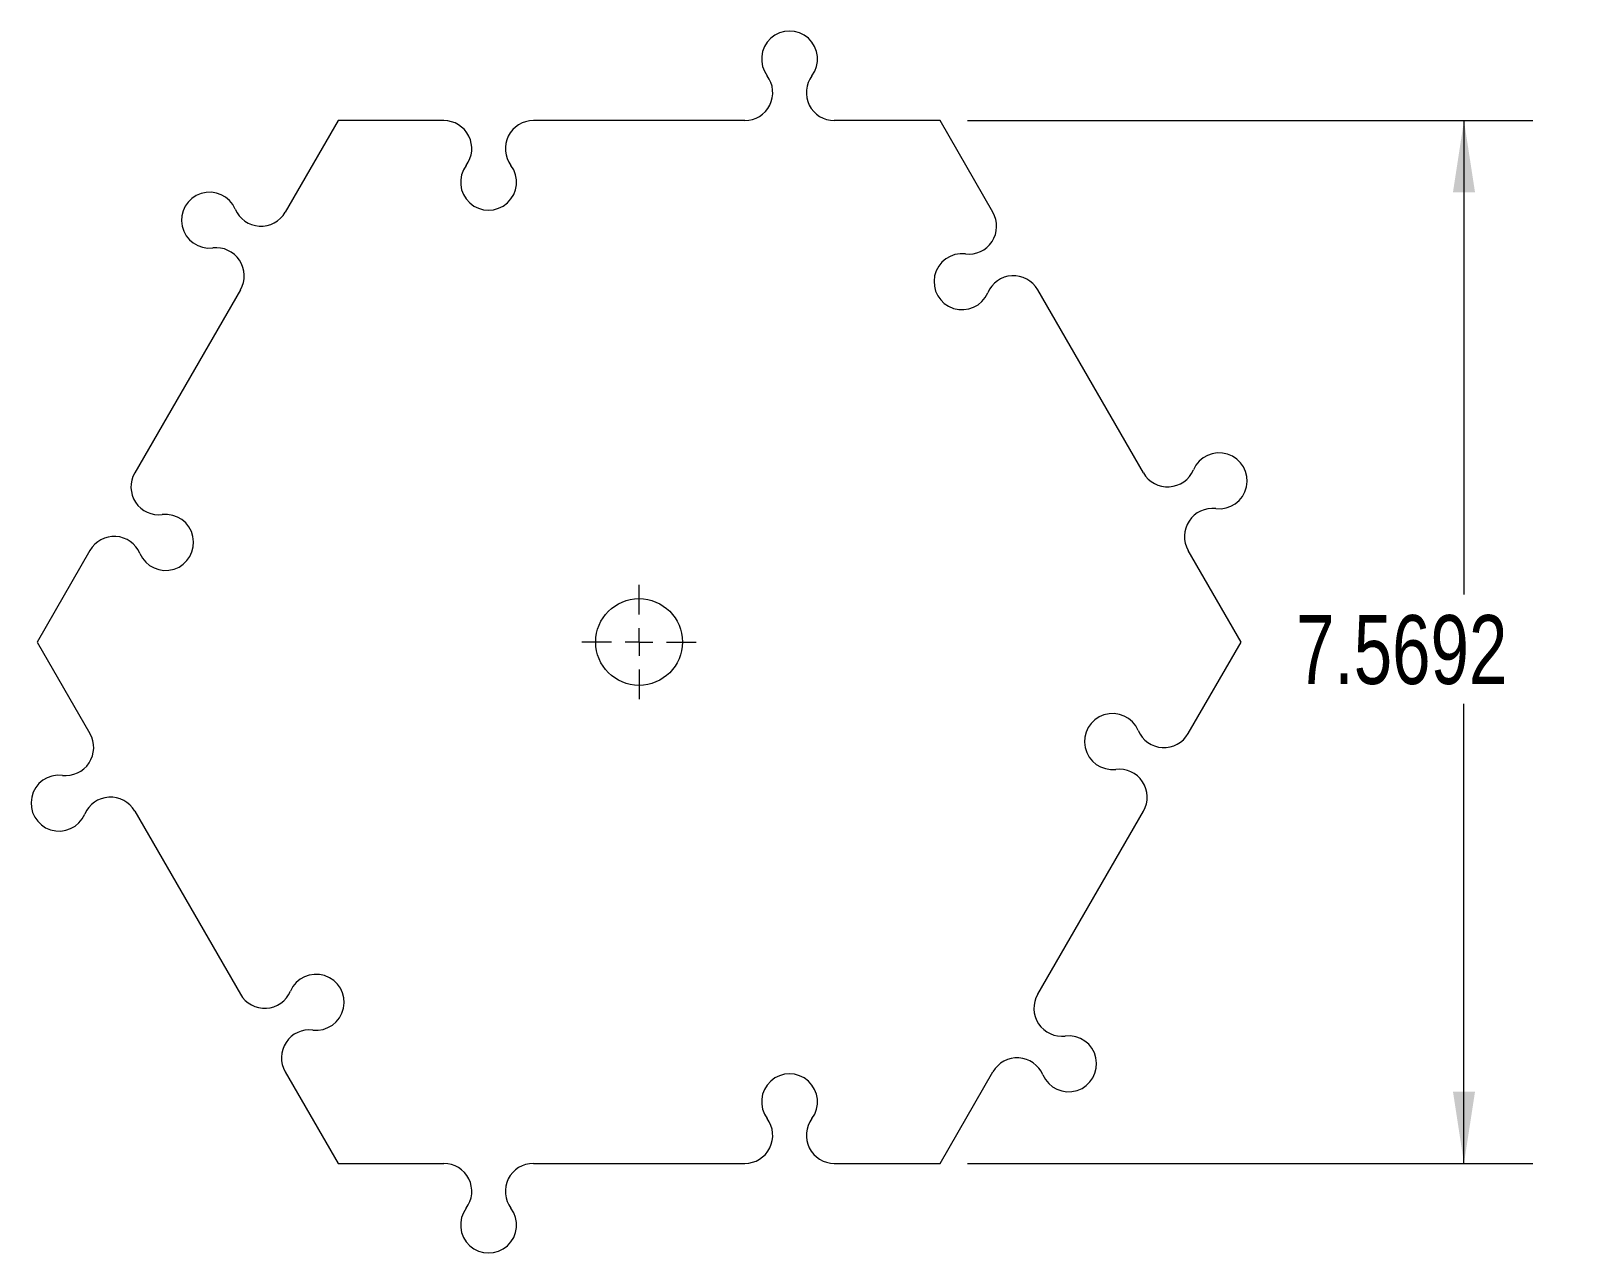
# Model space of a CAD drawing. Header units: inches. Extents: x 0.01 to 3.87, y 0 to 7.88.
# Drawn here: x 1.058 to 3.875, y 5.666 to 7.884 of the extents above; entities outside this region: 2.
import ezdxf

# ---------------------------------------------------------------- set-up
doc = ezdxf.new("R2010")
doc.units = ezdxf.units.IN
doc.header["$MEASUREMENT"] = 0
doc.styles.add('SLDTEXTSTYLE0', font='TXT', dxfattribs={"width": 0.75})
doc.styles.add('SLDTEXTSTYLE1', font='TXT', dxfattribs={"width": 0.7})
doc.dimstyles.new('SLDDIMSTYLE0', dxfattribs={"dimtxt": 0.125, "dimasz": 0.13, "dimexe": 0, "dimexo": 0.0625, "dimgap": 0.03125, "dimtad": 0, "dimtih": 1, "dimtoh": 1, "dimdec": 4, "dimlfac": 4, "dimrnd": 1e-09, "dimzin": 12, "dimdsep": 46, "dimtxsty": 'SLDTEXTSTYLE0', "dimsah": 1, "dimcen": 0.09, "dimadec": 0, "dimazin": 3, "dimtfac": 1, "dimtdec": 4, "dimtofl": 0, "dimtmove": 0, "dimatfit": 3, "dimfxl": 1, "dimfrac": 2, "dimtolj": 1, "dimtzin": 12, "dimarcsym": 0})

# ---------------------------------------------------------------- blocks, each defined once
blk = doc.blocks.new('_D')
at = {"color": 7, "linetype": 'Continuous', "lineweight": 0}
for p, q in [((2.7581, 7.7211), (3.784, 7.7211)), ((3.659, 7.7211), (3.659, 6.861)), ((3.659, 5.8288), (3.659, 6.6626)), ((2.7581, 5.8288), (3.784, 5.8288))]:
    blk.add_line(p, q, dxfattribs=at)
for points in [[(3.659, 7.7211), (3.639, 7.5911), (3.679, 7.5911)], [(3.659, 5.8288), (3.679, 5.9588), (3.639, 5.9588)]]:
    blk.add_solid(points, dxfattribs=at)
at = {"color": 7, "linetype": 'Continuous', "lineweight": 0, "insert": (3.3543, 6.8237, -0.0146), "char_height": 0.125, "attachment_point": 1, "style": 'SLDTEXTSTYLE0'}
blk.add_mtext('7.5692', dxfattribs=at)
blk = doc.blocks.new('SW_CENTERMARKSYMBOL_0')
at = {"color": 0, "linetype": 'Continuous', "lineweight": 0}
for p, q in [((0, 0.05), (0, 0.10375)), ((-0.05, 0), (-0.10375, 0)), ((0, 0), (-0.025, 0)), ((0, 0), (0, 0.025)), ((0, 0), (0, -0.025)), ((0, 0), (0.025, 0)), ((0.05, 0), (0.10375, 0)), ((0, -0.05), (0, -0.10375))]:
    blk.add_line(p, q, dxfattribs=at)

msp = doc.modelspace()

# ---------------------------------------------------------------- linework, layer by layer
at = {"color": 7, "linetype": 'Continuous', "lineweight": 15}
for p, q in [((1.615593, 7.721074), (1.519653, 7.554901)), ((1.807473, 7.721074), (1.615593, 7.721074)), ((2.353733, 7.721074), (1.969973, 7.721074)), ((2.708113, 7.721074), (2.516233, 7.721074)), ((2.804053, 7.554901), (2.708113, 7.721074)), ((1.438403, 7.414172), (1.246524, 7.081826)), ((3.077183, 7.081826), (2.885303, 7.414172)), ((1.165274, 6.941097), (1.069334, 6.774924)), ((3.254373, 6.774924), (3.158433, 6.941097)), ((1.069334, 6.774924), (1.165274, 6.608751)), ((3.158433, 6.608751), (3.254373, 6.774924)), ((1.246524, 6.468022), (1.438403, 6.135677)), ((2.885303, 6.135677), (3.077183, 6.468022)), ((1.519653, 5.994947), (1.615593, 5.828775)), ((2.708113, 5.828775), (2.804053, 5.994947)), ((1.615593, 5.828775), (1.807473, 5.828775)), ((1.969973, 5.828775), (2.353733, 5.828775)), ((2.516233, 5.828775), (2.708113, 5.828775))]:
    msp.add_line(p, q, dxfattribs=at)
msp.add_circle((2.161853, 6.774924), 0.07875, dxfattribs=at)
for centre, start, end in [((2.434983, 7.832793), 323.130102, 216.869898), ((2.353733, 7.771855), 270, 36.869898), ((2.516233, 7.771855), 143.130102, 270), ((1.807473, 7.670293), 323.130102, 90), ((1.969973, 7.670293), 90, 216.869898), ((1.888723, 7.609355), 143.130102, 36.869898), ((1.382277, 7.540396), 23.130102, 276.869898), ((1.475676, 7.580292), 203.130102, 330), ((2.760075, 7.529511), 263.130102, 30), ((1.394426, 7.439563), 330, 96.869898), ((2.747927, 7.428677), 83.130102, 336.869898), ((2.841325, 7.388782), 30, 156.869898), ((3.214559, 7.067321), 263.130102, 156.869898), ((1.290501, 7.056436), 150, 276.869898), ((3.121161, 7.107217), 210, 336.869898), ((3.202411, 6.966488), 83.130102, 210), ((1.30265, 6.955602), 203.130102, 96.869898), ((1.209251, 6.915707), 23.130102, 150), ((3.021057, 6.594246), 23.130102, 276.869898), ((1.121296, 6.583361), 263.130102, 30), ((3.114455, 6.634142), 203.130102, 330), ((3.033205, 6.493413), 330, 96.869898), ((1.109147, 6.482528), 83.130102, 336.869898), ((1.202546, 6.442632), 30, 156.869898), ((1.57578, 6.121171), 263.130102, 156.869898), ((1.482381, 6.161067), 210, 336.869898), ((2.929281, 6.110286), 150, 276.869898), ((1.563631, 6.020338), 83.130102, 210), ((2.941429, 6.009453), 203.130102, 96.869898), ((2.848031, 5.969557), 23.130102, 150), ((2.434983, 5.940493), 323.130102, 216.869898), ((2.353733, 5.879556), 270, 36.869898), ((2.516233, 5.879556), 143.130102, 270), ((1.807473, 5.777993), 323.130102, 90), ((1.969973, 5.777993), 90, 216.869898), ((1.888723, 5.717056), 143.130102, 36.869898)]:
    msp.add_arc(centre, 0.050781, start, end, dxfattribs=at)

# ---------------------------------------------------------------- block references
at = {"color": 7, "linetype": 'Continuous', "lineweight": 0}
msp.add_blockref('SW_CENTERMARKSYMBOL_0', (2.161853, 6.774924), dxfattribs=at)

# ---------------------------------------------------------------- texts
at = {"color": 7, "linetype": 'Continuous', "char_height": 0.14705, "attachment_point": 1, "style": 'SLDTEXTSTYLE1'}
for s, insert in [('SolidWorks Educational Edition.', (0, 0.410132)), ('For Instructional Use Only.', (0, 0.189557))]:
    msp.add_mtext(s, dxfattribs=dict(at, insert=insert))

# ---------------------------------------------------------------- dimensions: what is measured, and where the dimension line sits
at = {"color": 7, "linetype": 'Continuous', "lineweight": 0}
dim = msp.add_linear_dim(base=(3.659041, 5.828775), p1=(2.708113, 7.721074), p2=(2.708113, 5.828775), angle=90, dimstyle='SLDDIMSTYLE0', dxfattribs=at)
dim.commit()
dim.dimension.update_dxf_attribs({"geometry": '_D', "text_midpoint": (3.659041, 6.761808), "dimtype": 160})

doc.saveas('drawing.dxf')
